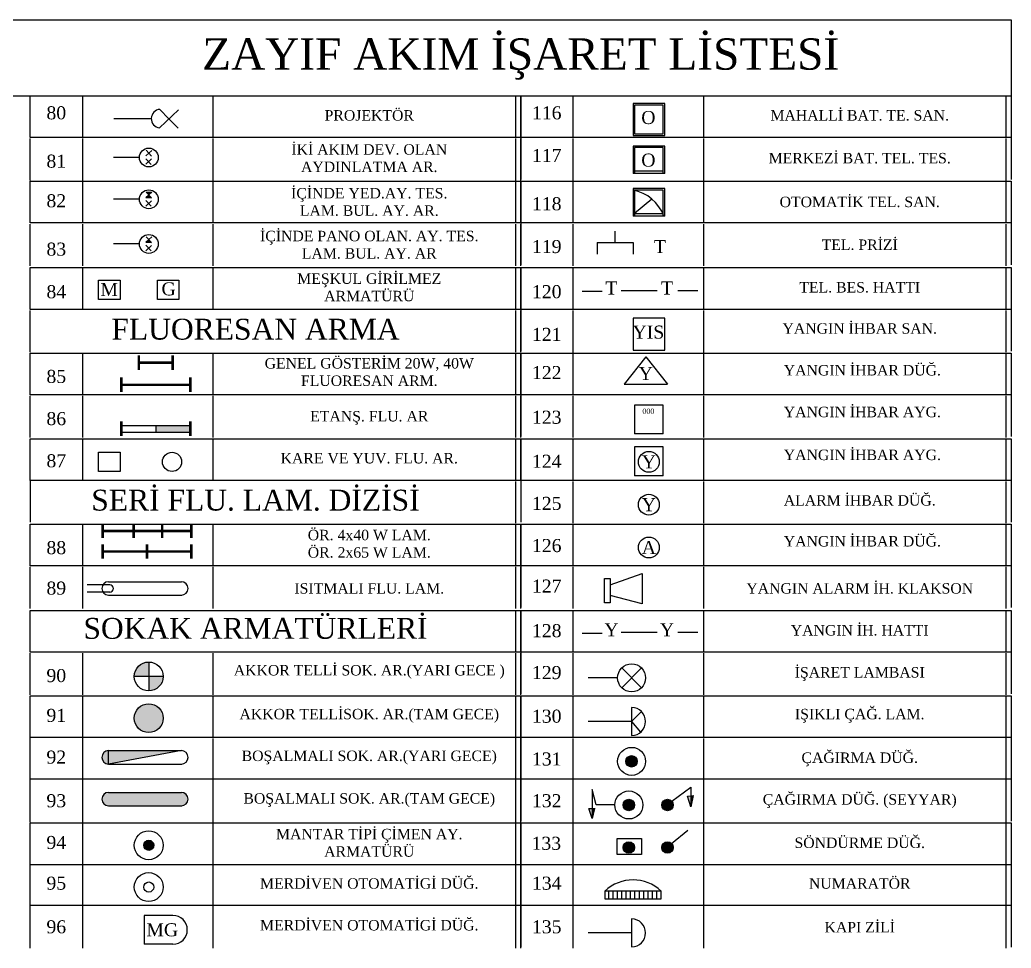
# Model space of a CAD drawing. Header units: millimetres. Extents: x 8451 to 20144, y 956 to 3956.
# Drawn here: x 19413 to 20144, y 2347 to 3031 of the extents above; entities that cross this region are included whole.
import ezdxf

# ---------------------------------------------------------------- set-up
doc = ezdxf.new("R2010")
doc.units = ezdxf.units.MM
doc.layers.add('TEFRIS', color=9, linetype='Continuous')

msp = doc.modelspace()

# ---------------------------------------------------------------- hatches: boundary and pattern name
h = msp.add_hatch(color=256)
h.paths.add_polyline_path([(19510.18, 2904.18), (19506.11, 2904.33), (19508.07, 2902.21)])
h.paths.add_polyline_path([(19508.07, 2902.21), (19505.95, 2900.25), (19510.03, 2900.1)])
h.paths.add_polyline_path([(19508.07, 2869.29), (19505.95, 2867.33), (19510.03, 2867.18)])
h = msp.add_hatch()
h.set_pattern_fill('ANSI31', color=256, scale=3.846154, style=0)
h.set_pattern_definition([(45, (-8620.2787, 18221.88054), (-0.339955183, 0.339955183), [])])
h.paths.add_polyline_path([(19510.18, 2904.18), (19506.11, 2904.33), (19508.07, 2902.21)])
h.paths.add_polyline_path([(19508.07, 2902.21), (19505.95, 2900.25), (19510.03, 2900.1)])
h.paths.add_polyline_path([(19508.07, 2869.29), (19505.95, 2867.33), (19510.03, 2867.18)])
for points in [[(19538.58, 2732.03), (19513.19, 2732.03), (19513.19, 2727.31), (19538.58, 2727.31)], [(19518.6, 2516.54, 1), (19497.31, 2516.54, 1)], [(19868.14, 2484.71, 1), (19859.68, 2484.71, 1)], [(19478.35, 2461.84, 1), (19478.35, 2451.97), (19532.03, 2451.97, 1), (19532.03, 2461.84)], [(19866.13, 2452.56, 1), (19857.67, 2452.56, 1)], [(19894.6, 2452.56, 1), (19886.14, 2452.56, 1)], [(19909.29, 2459.55), (19907.52, 2459.33), (19907.52, 2451.16)], [(19836.64, 2449.92), (19834.83, 2449.92), (19834.83, 2442.68)], [(19511.68, 2422.85, 1), (19504.24, 2422.85, 1)], [(19866.13, 2421.18, 1), (19857.67, 2421.18, 1)], [(19894.6, 2421.18, 1), (19886.14, 2421.18, 1)]]:
    msp.add_hatch(color=256).paths.add_polyline_path(points)
h = msp.add_hatch(color=256)
h.paths.add_polyline_path([(19518.6, 2547.3), (19507.96, 2547.3), (19507.96, 2536.66, 0.414214)])
h.paths.add_polyline_path([(19507.96, 2557.95, 0.414214), (19497.31, 2547.3), (19507.96, 2547.3)])
h = msp.add_hatch(color=256)
h.paths.add_polyline_path([(19478.35, 2482.74), (19532.03, 2492.61), (19478.35, 2492.61)])
h.paths.add_polyline_path([(19478.35, 2492.61, 1), (19478.35, 2482.74)])
h = msp.add_hatch(color=256)
h.paths.add_polyline_path([(19834.83, 2449.95), (19832.41, 2449.95), (19834.83, 2442.68)])
h.paths.add_polyline_path([(19907.52, 2459.33), (19905.1, 2459.03), (19907.15, 2452.37), (19907.52, 2453.34)])

# ---------------------------------------------------------------- linework, layer by layer
for p, q in [((19405.26, 3031.25), (20143.61, 3031.25)), ((20143.61, 3031.25), (20143.72, 2975.22)), ((19405.26, 2975.22), (19420.64, 2975.22)), ((19420.64, 2975.22), (19459.1, 2975.22)), ((19420.64, 2944.45), (19420.64, 2975.22)), ((19459.1, 2975.22), (19555.26, 2975.22)), ((19459.1, 2975.22), (19459.1, 2944.45)), ((19555.26, 2975.22), (19555.26, 2944.45)), ((19555.26, 2975.22), (19778.34, 2975.22)), ((19778.34, 2975.22), (19782.18, 2975.22)), ((19778.34, 2975.22), (19778.34, 2944.45)), ((19782.18, 2975.22), (19820.64, 2975.22)), ((19782.18, 2975.22), (19782.18, 2944.45)), ((19782.18, 2944.45), (19782.18, 2975.22)), ((19820.64, 2975.22), (19916.8, 2975.22)), ((19820.64, 2975.22), (19820.64, 2944.45)), ((19916.8, 2975.22), (20139.87, 2975.22)), ((19916.8, 2975.22), (19916.8, 2944.45)), ((19916.8, 2975.22), (19916.8, 2944.45)), ((20139.87, 2975.22), (20143.72, 2975.22)), ((20139.87, 2975.22), (20139.87, 2944.45)), ((20143.72, 2975.22), (20143.72, 2944.45)), ((19515.95, 2951.66), (19529.86, 2964.94)), ((19522.9, 2958.3), (19516.26, 2965.26)), ((19509.38, 2958.3), (19482.34, 2958.3)), ((19522.9, 2958.3), (19529.55, 2951.35)), ((19459.1, 2944.45), (19420.64, 2944.45)), ((19420.64, 2912.91), (19420.64, 2943.68)), ((19555.26, 2944.45), (19459.1, 2944.45)), ((19459.1, 2943.68), (19459.1, 2912.91)), ((19778.34, 2944.45), (19555.26, 2944.45)), ((19555.26, 2943.68), (19555.26, 2912.91)), ((19782.18, 2944.45), (19778.34, 2944.45)), ((19778.34, 2943.68), (19778.34, 2912.91)), ((19820.64, 2944.45), (19782.18, 2944.45)), ((19782.18, 2944.45), (19782.18, 2913.68)), ((19782.18, 2912.91), (19782.18, 2943.68)), ((19916.8, 2944.45), (19820.64, 2944.45)), ((19820.64, 2943.68), (19820.64, 2912.91)), ((20139.87, 2944.45), (19916.8, 2944.45)), ((19916.8, 2943.68), (19916.8, 2912.91)), ((20143.72, 2944.45), (20139.87, 2944.45)), ((20139.87, 2943.68), (20139.87, 2912.91)), ((20143.72, 2944.45), (20143.72, 2913.68)), ((19505.95, 2931.02), (19510.18, 2934.95)), ((19506.11, 2935.1), (19510.03, 2930.87)), ((19501.12, 2929.76), (19481.99, 2929.76)), ((19505.8, 2924.79), (19510.03, 2928.72)), ((19505.95, 2928.87), (19509.88, 2924.64)), ((19888.47, 2917.98), (19865, 2917.98)), ((19866.16, 2919.85), (19887.31, 2919.85)), ((19420.64, 2912.3), (19459.1, 2912.3)), ((19420.64, 2881.53), (19420.64, 2912.3)), ((19459.1, 2912.3), (19555.26, 2912.3)), ((19459.1, 2912.3), (19459.1, 2881.53)), ((19555.26, 2912.3), (19778.34, 2912.3)), ((19555.26, 2912.3), (19555.26, 2881.53)), ((19778.34, 2912.3), (19782.18, 2912.3)), ((19778.34, 2912.3), (19778.34, 2881.53)), ((19782.18, 2912.3), (19820.64, 2912.3)), ((19782.18, 2912.3), (19782.18, 2881.53)), ((19782.18, 2881.53), (19782.18, 2912.3)), ((19820.64, 2912.3), (19916.8, 2912.3)), ((19820.64, 2912.3), (19820.64, 2881.53)), ((19916.8, 2912.3), (20139.87, 2912.3)), ((19916.8, 2912.3), (19916.8, 2881.53)), ((20139.87, 2912.3), (20143.72, 2912.3)), ((20139.87, 2912.3), (20139.87, 2881.53)), ((20143.72, 2912.3), (20143.72, 2881.53)), ((19505.95, 2900.25), (19510.18, 2904.18)), ((19506.11, 2904.33), (19510.18, 2904.18)), ((19506.11, 2904.33), (19510.03, 2900.1)), ((19510.18, 2904.18), (19510.18, 2904.18)), ((19501.12, 2898.99), (19481.99, 2898.99)), ((19505.8, 2894.02), (19510.03, 2897.95)), ((19505.95, 2900.25), (19510.03, 2900.1)), ((19505.95, 2898.1), (19509.88, 2893.87)), ((19878.85, 2899.17), (19866.16, 2888.47)), ((19888.47, 2886.61), (19865, 2886.61)), ((19866.16, 2888.47), (19887.31, 2888.47)), ((19459.1, 2881.53), (19420.64, 2881.53)), ((19420.64, 2849.99), (19420.64, 2880.76)), ((19555.26, 2881.53), (19459.1, 2881.53)), ((19459.1, 2880.76), (19459.1, 2849.99)), ((19778.34, 2881.53), (19555.26, 2881.53)), ((19555.26, 2880.76), (19555.26, 2849.99)), ((19782.18, 2881.53), (19778.34, 2881.53)), ((19778.34, 2880.76), (19778.34, 2849.99)), ((19820.64, 2881.53), (19782.18, 2881.53)), ((19782.18, 2881.53), (19782.18, 2850.77)), ((19782.18, 2849.99), (19782.18, 2880.76)), ((19916.8, 2881.53), (19820.64, 2881.53)), ((19820.64, 2880.76), (19820.64, 2849.99)), ((20139.87, 2881.53), (19916.8, 2881.53)), ((19916.8, 2880.76), (19916.8, 2849.99)), ((20143.72, 2881.53), (20139.87, 2881.53)), ((20139.87, 2880.76), (20139.87, 2849.99)), ((20143.72, 2881.53), (20143.72, 2850.77)), ((19851.82, 2867.11), (19851.82, 2875.57)), ((19501.12, 2866.06), (19481.99, 2866.06)), ((19505.8, 2861.1), (19510.03, 2865.03)), ((19505.95, 2867.33), (19510.18, 2871.25)), ((19505.95, 2867.33), (19510.03, 2867.18)), ((19505.95, 2865.18), (19509.88, 2860.95)), ((19506.11, 2871.4), (19510.03, 2867.18)), ((19838.47, 2867.11), (19838.47, 2858.65)), ((19838.47, 2867.11), (19865.17, 2867.11)), ((19865.17, 2867.11), (19865.17, 2858.65)), ((19420.64, 2848.61), (19459.1, 2848.61)), ((19420.64, 2817.84), (19420.64, 2848.61)), ((19459.1, 2848.61), (19555.26, 2848.61)), ((19459.1, 2848.61), (19459.1, 2817.84)), ((19555.26, 2848.61), (19555.26, 2817.84)), ((19555.26, 2848.61), (19778.34, 2848.61)), ((19778.34, 2848.61), (19782.18, 2848.61)), ((19778.34, 2848.61), (19778.34, 2817.84)), ((19782.18, 2848.61), (19820.64, 2848.61)), ((19782.18, 2848.61), (19782.18, 2817.84)), ((19782.18, 2817.84), (19782.18, 2848.61)), ((19820.64, 2848.61), (19820.64, 2817.84)), ((19820.64, 2848.61), (19916.8, 2848.61)), ((19916.8, 2848.61), (20139.87, 2848.61)), ((19916.8, 2848.61), (19916.8, 2817.84)), ((20139.87, 2848.61), (20143.72, 2848.61)), ((20139.87, 2848.61), (20139.87, 2817.84)), ((20143.72, 2848.61), (20143.72, 2817.84)), ((19842.29, 2830.9), (19827.51, 2830.9)), ((19856.11, 2831.86), (19882.81, 2831.86)), ((19898.06, 2831.86), (19912.84, 2831.86)), ((19459.1, 2817.84), (19420.64, 2817.84)), ((19420.64, 2786.3), (19420.64, 2817.07)), ((19555.26, 2817.84), (19459.1, 2817.84)), ((19778.34, 2817.84), (19555.26, 2817.84)), ((19782.18, 2817.84), (19778.34, 2817.84)), ((19778.34, 2817.07), (19778.34, 2786.3)), ((19820.64, 2817.84), (19782.18, 2817.84)), ((19782.18, 2817.84), (19782.18, 2787.07)), ((19782.18, 2786.3), (19782.18, 2817.07)), ((19916.8, 2817.84), (19820.64, 2817.84)), ((19820.64, 2817.07), (19820.64, 2786.3)), ((20139.87, 2817.84), (19916.8, 2817.84)), ((19916.8, 2817.07), (19916.8, 2786.3)), ((20143.72, 2817.84), (20139.87, 2817.84)), ((20139.87, 2817.07), (20139.87, 2786.3)), ((20143.72, 2817.84), (20143.72, 2787.07)), ((19420.64, 2754.92), (19420.64, 2785.69)), ((19420.64, 2785.69), (19459.1, 2785.69)), ((19459.1, 2785.69), (19459.1, 2754.92)), ((19459.1, 2785.69), (19555.26, 2785.69)), ((19555.26, 2785.69), (19555.26, 2754.92)), ((19555.26, 2785.69), (19778.34, 2785.69)), ((19778.34, 2785.69), (19778.34, 2754.92)), ((19778.34, 2785.69), (19782.18, 2785.69)), ((19782.18, 2785.69), (19820.64, 2785.69)), ((19782.18, 2785.69), (19782.18, 2754.92)), ((19782.18, 2754.92), (19782.18, 2785.69)), ((19820.64, 2786.3), (19820.64, 2755.53)), ((19820.64, 2785.69), (19916.8, 2785.69)), ((19916.8, 2786.3), (19916.8, 2755.53)), ((19916.8, 2785.69), (20139.87, 2785.69)), ((20139.87, 2785.69), (20143.72, 2785.69)), ((20139.87, 2785.69), (20139.87, 2754.92)), ((20143.72, 2785.69), (20143.72, 2754.92)), ((19874.46, 2782.79), (19858.46, 2762.78)), ((19874.46, 2782.79), (19890.47, 2762.78)), ((19538.58, 2759.68), (19538.58, 2764.4)), ((19858.46, 2762.78), (19890.47, 2762.78)), ((19459.1, 2754.92), (19420.64, 2754.92)), ((19420.64, 2723.38), (19420.64, 2754.15)), ((19555.26, 2754.92), (19459.1, 2754.92)), ((19459.1, 2754.15), (19459.1, 2723.38)), ((19778.34, 2754.92), (19555.26, 2754.92)), ((19555.26, 2754.15), (19555.26, 2723.38)), ((19782.18, 2754.92), (19778.34, 2754.92)), ((19778.34, 2754.15), (19778.34, 2723.38)), ((19820.64, 2754.92), (19782.18, 2754.92)), ((19782.18, 2754.92), (19782.18, 2724.15)), ((19782.18, 2723.38), (19782.18, 2754.15)), ((19916.8, 2754.92), (19820.64, 2754.92)), ((19820.64, 2754.15), (19820.64, 2723.38)), ((20139.87, 2754.92), (19916.8, 2754.92)), ((19916.8, 2754.15), (19916.8, 2723.38)), ((20143.72, 2754.92), (20139.87, 2754.92)), ((20139.87, 2754.15), (20139.87, 2723.38)), ((20143.72, 2754.92), (20143.72, 2724.15)), ((19887.31, 2747.31), (19866.16, 2747.31)), ((19866.16, 2747.31), (19866.16, 2726.02)), ((19887.31, 2726.02), (19887.31, 2747.31)), ((19538.58, 2732.03), (19487.81, 2732.03)), ((19487.81, 2727.31), (19538.58, 2727.31)), ((19513.19, 2732.03), (19513.19, 2727.31)), ((19538.58, 2727.31), (19538.58, 2732.03)), ((19887.31, 2726.02), (19866.16, 2726.02)), ((19420.64, 2691.79), (19420.64, 2722.55)), ((19420.64, 2722.55), (19459.1, 2722.55)), ((19459.1, 2722.55), (19459.1, 2691.79)), ((19459.1, 2722.55), (19555.26, 2722.55)), ((19555.26, 2722.55), (19555.26, 2691.79)), ((19555.26, 2722.55), (19778.34, 2722.55)), ((19778.34, 2722.55), (19778.34, 2691.79)), ((19778.34, 2722.55), (19782.18, 2722.55)), ((19782.18, 2722.55), (19782.18, 2691.79)), ((19782.18, 2691.79), (19782.18, 2722.55)), ((19782.18, 2722.55), (19820.64, 2722.55)), ((19820.64, 2722.55), (19820.64, 2691.79)), ((19820.64, 2722.55), (19916.8, 2722.55)), ((19916.8, 2722.55), (19916.8, 2691.79)), ((19916.8, 2722.55), (20139.87, 2722.55)), ((20139.87, 2722.55), (20139.87, 2691.79)), ((20139.87, 2722.55), (20143.72, 2722.55)), ((20143.72, 2722.55), (20143.72, 2691.79)), ((19866.16, 2716.54), (19866.16, 2695.25)), ((19887.31, 2716.54), (19866.16, 2716.54)), ((19887.31, 2695.25), (19887.31, 2716.54)), ((19420.64, 2691.79), (19420.64, 2661.02)), ((19459.1, 2691.79), (19420.64, 2691.79)), ((19555.26, 2691.79), (19459.1, 2691.79)), ((19778.34, 2691.79), (19555.26, 2691.79)), ((19782.18, 2691.79), (19778.34, 2691.79)), ((19778.34, 2691.01), (19778.34, 2660.24)), ((19820.64, 2691.79), (19782.18, 2691.79)), ((19782.18, 2691.79), (19782.18, 2661.02)), ((19782.18, 2691.79), (19782.18, 2661.02)), ((19916.8, 2691.79), (19820.64, 2691.79)), ((19820.64, 2691.01), (19820.64, 2660.24)), ((19887.31, 2695.25), (19866.16, 2695.25)), ((20139.87, 2691.79), (19916.8, 2691.79)), ((19916.8, 2691.01), (19916.8, 2660.24)), ((20143.72, 2691.79), (20139.87, 2691.79)), ((20139.87, 2691.01), (20139.87, 2660.24)), ((20143.72, 2691.79), (20143.72, 2661.02)), ((19420.64, 2628.87), (19420.64, 2659.64)), ((19420.64, 2659.64), (19459.1, 2659.64)), ((19459.1, 2659.64), (19459.1, 2628.87)), ((19459.1, 2659.64), (19555.26, 2659.64)), ((19555.26, 2659.64), (19555.26, 2628.87)), ((19555.26, 2659.64), (19778.34, 2659.64)), ((19778.34, 2659.64), (19778.34, 2628.87)), ((19778.34, 2659.64), (19782.18, 2659.64)), ((19782.18, 2659.64), (19820.64, 2659.64)), ((19782.18, 2659.64), (19782.18, 2628.87)), ((19782.18, 2628.87), (19782.18, 2659.64)), ((19820.64, 2659.64), (19820.64, 2628.87)), ((19820.64, 2659.64), (19916.8, 2659.64)), ((19916.8, 2659.64), (19916.8, 2628.87)), ((19916.8, 2659.64), (20139.87, 2659.64)), ((20139.87, 2659.64), (20139.87, 2628.87)), ((20139.87, 2659.64), (20143.72, 2659.64)), ((20143.72, 2659.64), (20143.72, 2628.87)), ((19459.1, 2628.87), (19420.64, 2628.87)), ((19420.64, 2597.32), (19420.64, 2628.09)), ((19555.26, 2628.87), (19459.1, 2628.87)), ((19459.1, 2628.09), (19459.1, 2597.32)), ((19778.34, 2628.87), (19555.26, 2628.87)), ((19555.26, 2628.09), (19555.26, 2597.32)), ((19782.18, 2628.87), (19778.34, 2628.87)), ((19778.34, 2628.09), (19778.34, 2597.32)), ((19820.64, 2628.87), (19782.18, 2628.87)), ((19782.18, 2628.87), (19782.18, 2598.1)), ((19782.18, 2597.32), (19782.18, 2628.09)), ((19916.8, 2628.87), (19820.64, 2628.87)), ((19820.64, 2628.09), (19820.64, 2597.32)), ((20139.87, 2628.87), (19916.8, 2628.87)), ((19916.8, 2628.09), (19916.8, 2597.32)), ((20143.72, 2628.87), (20139.87, 2628.87)), ((20139.87, 2628.09), (20139.87, 2597.32)), ((20143.72, 2628.87), (20143.72, 2598.1)), ((19478.35, 2617.07), (19532.03, 2617.07)), ((19848.16, 2614.76), (19871.79, 2623.24)), ((19871.79, 2623.24), (19871.79, 2600.84)), ((19479.21, 2609.44), (19462.59, 2609.44)), ((19479.21, 2614.82), (19462.71, 2614.82)), ((19478.35, 2607.2), (19532.29, 2607.2)), ((19871.79, 2600.84), (19848.16, 2606.89)), ((19420.64, 2565.17), (19420.64, 2595.94)), ((19420.64, 2595.94), (19459.1, 2595.94)), ((19459.1, 2595.94), (19555.26, 2595.94)), ((19555.26, 2595.94), (19778.34, 2595.94)), ((19778.34, 2595.94), (19778.34, 2565.17)), ((19778.34, 2595.94), (19782.18, 2595.94)), ((19782.18, 2595.94), (19782.18, 2565.17)), ((19782.18, 2565.17), (19782.18, 2595.94)), ((19782.18, 2595.94), (19820.64, 2595.94)), ((19820.64, 2595.94), (19820.64, 2565.17)), ((19820.64, 2595.94), (19916.8, 2595.94)), ((19916.8, 2595.94), (19916.8, 2565.17)), ((19916.8, 2595.94), (20139.87, 2595.94)), ((20139.87, 2595.94), (20139.87, 2565.17)), ((20139.87, 2595.94), (20143.72, 2595.94)), ((20143.72, 2595.94), (20143.72, 2565.17)), ((19856.11, 2579.96), (19882.81, 2579.96)), ((19898.06, 2579.96), (19912.84, 2579.96)), ((19842.29, 2579.01), (19827.51, 2579.01)), ((19459.1, 2565.17), (19420.64, 2565.17)), ((19555.26, 2565.17), (19459.1, 2565.17)), ((19778.34, 2565.17), (19555.26, 2565.17)), ((19782.18, 2565.17), (19778.34, 2565.17)), ((19820.64, 2565.17), (19782.18, 2565.17)), ((19782.18, 2565.17), (19782.18, 2534.4)), ((19916.8, 2565.17), (19820.64, 2565.17)), ((20139.87, 2565.17), (19916.8, 2565.17)), ((20143.72, 2565.17), (20139.87, 2565.17)), ((20143.72, 2565.17), (20143.72, 2534.4)), ((19420.64, 2533.63), (19420.64, 2564.4)), ((19459.1, 2564.4), (19459.1, 2533.63)), ((19507.96, 2557.95), (19507.96, 2536.66)), ((19555.26, 2564.4), (19555.26, 2533.63)), ((19778.34, 2564.4), (19778.34, 2533.63)), ((19782.18, 2533.63), (19782.18, 2564.4)), ((19820.64, 2564.4), (19820.64, 2533.63)), ((19916.8, 2564.4), (19916.8, 2533.63)), ((20139.87, 2564.4), (20139.87, 2533.63)), ((19871.2, 2538.96), (19856.61, 2553.54)), ((19856.62, 2538.95), (19871.2, 2553.54)), ((19518.6, 2547.3), (19497.31, 2547.3)), ((19853.6, 2546.25), (19831.8, 2546.25)), ((19420.64, 2502.25), (19420.64, 2533.02)), ((19420.64, 2533.02), (19459.1, 2533.02)), ((19459.1, 2533.02), (19459.1, 2502.25)), ((19459.1, 2533.02), (19555.26, 2533.02)), ((19555.26, 2533.02), (19555.26, 2502.25)), ((19555.26, 2533.02), (19778.34, 2533.02)), ((19778.34, 2533.02), (19778.34, 2502.25)), ((19778.34, 2533.02), (19782.18, 2533.02)), ((19782.18, 2533.02), (19820.64, 2533.02)), ((19782.18, 2533.02), (19782.18, 2502.25)), ((19782.18, 2502.25), (19782.18, 2533.02)), ((19820.64, 2533.02), (19820.64, 2502.25)), ((19820.64, 2533.02), (19916.8, 2533.02)), ((19916.8, 2533.02), (19916.8, 2502.25)), ((19916.8, 2533.02), (20139.87, 2533.02)), ((20139.87, 2533.02), (20139.87, 2502.25)), ((20139.87, 2533.02), (20143.72, 2533.02)), ((20143.72, 2533.02), (20143.72, 2502.25)), ((19863.91, 2524.41), (19863.91, 2503.79)), ((19871.19, 2521.4), (19863.91, 2514.1)), ((19863.91, 2514.1), (19831.8, 2514.1)), ((19863.91, 2514.1), (19870.58, 2506.23)), ((19420.64, 2471.49), (19420.64, 2502.25)), ((19459.1, 2502.25), (19420.64, 2502.25)), ((19420.64, 2470.71), (19420.64, 2501.48)), ((19555.26, 2502.25), (19459.1, 2502.25)), ((19459.1, 2502.25), (19459.1, 2471.49)), ((19459.1, 2501.48), (19459.1, 2470.71)), ((19778.34, 2502.25), (19555.26, 2502.25)), ((19555.26, 2501.48), (19555.26, 2470.71)), ((19782.18, 2502.25), (19778.34, 2502.25)), ((19778.34, 2502.25), (19778.34, 2471.49)), ((19778.34, 2501.48), (19778.34, 2470.71)), ((19820.64, 2502.25), (19782.18, 2502.25)), ((19782.18, 2502.25), (19782.18, 2471.49)), ((19782.18, 2502.25), (19782.18, 2471.49)), ((19782.18, 2471.49), (19782.18, 2502.25)), ((19782.18, 2470.71), (19782.18, 2501.48)), ((19916.8, 2502.25), (19820.64, 2502.25)), ((19820.64, 2501.48), (19820.64, 2470.71)), ((20139.87, 2502.25), (19916.8, 2502.25)), ((19916.8, 2501.48), (19916.8, 2470.71)), ((20139.87, 2502.25), (20139.87, 2471.49)), ((20143.72, 2502.25), (20139.87, 2502.25)), ((20139.87, 2501.48), (20139.87, 2470.71)), ((20143.72, 2502.25), (20143.72, 2471.49)), ((20143.72, 2502.25), (20143.72, 2471.49)), ((19478.35, 2482.74), (19478.35, 2492.61)), ((19532.03, 2492.61), (19478.35, 2482.74)), ((19478.35, 2492.61), (19532.03, 2492.61)), ((19478.35, 2482.74), (19532.29, 2482.74)), ((19459.1, 2471.49), (19420.64, 2471.49)), ((19420.64, 2439.94), (19420.64, 2470.71)), ((19555.26, 2471.49), (19459.1, 2471.49)), ((19459.1, 2470.71), (19459.1, 2439.94)), ((19778.34, 2471.49), (19555.26, 2471.49)), ((19555.26, 2470.71), (19555.26, 2439.94)), ((19782.18, 2471.49), (19778.34, 2471.49)), ((19778.34, 2470.71), (19778.34, 2439.94)), ((19782.18, 2471.49), (19782.18, 2440.72)), ((19820.64, 2471.49), (19782.18, 2471.49)), ((19782.18, 2439.94), (19782.18, 2470.71)), ((19916.8, 2471.49), (19820.64, 2471.49)), ((19820.64, 2470.71), (19820.64, 2439.94)), ((20139.87, 2471.49), (19916.8, 2471.49)), ((19916.8, 2470.71), (19916.8, 2439.94)), ((20143.72, 2471.49), (20139.87, 2471.49)), ((20139.87, 2470.71), (20139.87, 2439.94)), ((20143.72, 2471.49), (20143.72, 2440.72)), ((19834.83, 2463.87), (19834.83, 2442.68)), ((19837.86, 2452.56), (19834.83, 2463.87)), ((19893.52, 2455.39), (19907.52, 2465.69)), ((19907.52, 2465.69), (19907.52, 2451.16)), ((19478.35, 2461.84), (19532.03, 2461.84)), ((19905.1, 2459.03), (19909.29, 2459.55)), ((19907.52, 2451.16), (19905.1, 2459.03)), ((19909.29, 2459.55), (19907.52, 2451.16)), ((19478.35, 2451.97), (19532.29, 2451.97)), ((19834.83, 2442.68), (19832.41, 2449.95)), ((19832.84, 2449.92), (19837.09, 2449.92)), ((19836.65, 2449.95), (19834.83, 2442.68)), ((19851.59, 2452.56), (19837.86, 2452.56)), ((19420.64, 2439.34), (19459.1, 2439.34)), ((19420.64, 2408.57), (19420.64, 2439.34)), ((19459.1, 2439.34), (19555.26, 2439.34)), ((19459.1, 2439.34), (19459.1, 2408.57)), ((19555.26, 2439.34), (19555.26, 2408.57)), ((19555.26, 2439.34), (19778.34, 2439.34)), ((19778.34, 2439.34), (19782.18, 2439.34)), ((19778.34, 2439.34), (19778.34, 2408.57)), ((19782.18, 2439.34), (19820.64, 2439.34)), ((19782.18, 2439.34), (19782.18, 2408.57)), ((19782.18, 2408.57), (19782.18, 2439.34)), ((19820.64, 2439.34), (19820.64, 2408.57)), ((19820.64, 2439.34), (19916.8, 2439.34)), ((19893.32, 2424.22), (19905.25, 2434.1)), ((19916.8, 2439.34), (20139.87, 2439.34)), ((19916.8, 2439.34), (19916.8, 2408.57)), ((20139.87, 2439.34), (20143.72, 2439.34)), ((20139.87, 2439.34), (20139.87, 2408.57)), ((20143.72, 2439.34), (20143.72, 2408.57)), ((19420.64, 2378.57), (19420.64, 2409.34)), ((19420.64, 2377.8), (19420.64, 2408.57)), ((19459.1, 2408.57), (19420.64, 2408.57)), ((19459.1, 2409.34), (19459.1, 2378.57)), ((19459.1, 2408.57), (19459.1, 2377.8)), ((19555.26, 2408.57), (19459.1, 2408.57)), ((19555.26, 2408.57), (19555.26, 2377.8)), ((19778.34, 2408.57), (19555.26, 2408.57)), ((19778.34, 2409.34), (19778.34, 2378.57)), ((19778.34, 2408.57), (19778.34, 2377.8)), ((19782.18, 2408.57), (19778.34, 2408.57)), ((19782.18, 2409.34), (19782.18, 2378.57)), ((19782.18, 2409.34), (19782.18, 2378.57)), ((19782.18, 2378.57), (19782.18, 2409.34)), ((19820.64, 2408.57), (19782.18, 2408.57)), ((19782.18, 2377.8), (19782.18, 2408.57)), ((19820.64, 2409.34), (19820.64, 2378.57)), ((19820.64, 2408.57), (19820.64, 2377.8)), ((19916.8, 2408.57), (19820.64, 2408.57)), ((19916.8, 2408.57), (19916.8, 2377.8)), ((20139.87, 2408.57), (19916.8, 2408.57)), ((20139.87, 2409.34), (20139.87, 2378.57)), ((20139.87, 2408.57), (20139.87, 2377.8)), ((20143.72, 2408.57), (20139.87, 2408.57)), ((20143.72, 2409.34), (20143.72, 2378.57)), ((20143.72, 2409.34), (20143.72, 2378.57)), ((19847.02, 2383.45), (19847.02, 2389)), ((19850.26, 2383.45), (19850.26, 2389)), ((19850.26, 2383.45), (19850.26, 2389)), ((19850.26, 2383.45), (19850.26, 2389)), ((19853.49, 2383.45), (19853.49, 2389)), ((19853.49, 2383.45), (19853.49, 2389)), ((19856.72, 2383.45), (19856.72, 2389)), ((19856.72, 2383.45), (19856.72, 2389)), ((19859.95, 2383.45), (19859.95, 2389)), ((19859.95, 2383.45), (19859.95, 2389)), ((19859.95, 2383.45), (19859.95, 2389)), ((19863.19, 2383.45), (19863.19, 2389)), ((19863.19, 2383.45), (19863.19, 2389)), ((19866.42, 2383.45), (19866.42, 2389)), ((19866.42, 2383.45), (19866.42, 2389)), ((19869.65, 2383.45), (19869.65, 2389)), ((19869.65, 2383.45), (19869.65, 2389)), ((19872.88, 2383.45), (19872.88, 2389)), ((19872.88, 2383.45), (19872.88, 2389)), ((19876.12, 2383.45), (19876.12, 2389)), ((19876.12, 2383.45), (19876.12, 2389)), ((19879.35, 2383.45), (19879.35, 2389)), ((19879.35, 2383.45), (19879.35, 2389)), ((19882.58, 2383.45), (19882.58, 2389)), ((19882.58, 2383.45), (19882.58, 2389)), ((19885.81, 2383.45), (19885.81, 2389)), ((19459.1, 2378.57), (19420.64, 2378.57)), ((19420.64, 2347.03), (19420.64, 2377.8)), ((19555.26, 2378.57), (19459.1, 2378.57)), ((19459.1, 2377.8), (19459.1, 2347.03)), ((19778.34, 2378.57), (19555.26, 2378.57)), ((19555.26, 2377.8), (19555.26, 2347.03)), ((19782.18, 2378.57), (19778.34, 2378.57)), ((19778.34, 2377.8), (19778.34, 2347.03)), ((19820.64, 2378.57), (19782.18, 2378.57)), ((19782.18, 2378.57), (19782.18, 2347.8)), ((19782.18, 2347.03), (19782.18, 2377.8)), ((19916.8, 2378.57), (19820.64, 2378.57)), ((19820.64, 2377.8), (19820.64, 2347.03)), ((20139.87, 2378.57), (19916.8, 2378.57)), ((19916.8, 2377.8), (19916.8, 2347.03)), ((20143.72, 2378.57), (20139.87, 2378.57)), ((20139.87, 2377.8), (20139.87, 2347.03)), ((20143.72, 2378.57), (20143.72, 2347.8)), ((19504.62, 2371.18), (19504.62, 2349.89)), ((19525.77, 2371.18), (19504.62, 2371.18)), ((19863.91, 2368.58), (19863.91, 2347.95)), ((19863.91, 2358.26), (19831.8, 2358.26)), ((19525.77, 2349.89), (19504.62, 2349.89))]:
    msp.add_line(p, q)
for points in [[(19865, 2945.99), (19888.47, 2945.99), (19888.47, 2969.59), (19865, 2969.59)], [(19866.16, 2947.15), (19887.31, 2947.15), (19887.31, 2968.44), (19866.16, 2968.44)], [(19470.95, 2839.37), (19486.84, 2839.37), (19486.84, 2825.21), (19470.95, 2825.21)], [(19514.32, 2839.37), (19530.21, 2839.37), (19530.21, 2825.21), (19514.32, 2825.21)], [(19865, 2787.84), (19888.47, 2787.84), (19888.47, 2811.44), (19865, 2811.44)], [(19470.95, 2712.54), (19486.84, 2712.54), (19486.84, 2698.38), (19470.95, 2698.38)], [(19843.92, 2619.61), (19848.16, 2619.61), (19848.16, 2601.44), (19843.92, 2601.44)], [(19853.19, 2427.85), (19871.24, 2427.85), (19871.24, 2416.06), (19853.19, 2416.06)], [(19844.16, 2383.45), (19885.81, 2383.45), (19885.81, 2389), (19844.16, 2389)]]:
    msp.add_lwpolyline(points, close=True)
for points in [[(19888.47, 2917.98), (19888.47, 2938.22), (19865, 2938.22), (19865, 2917.98)], [(19887.31, 2917.98), (19887.31, 2937.06), (19866.16, 2937.06), (19866.16, 2917.98)], [(19888.47, 2886.61), (19888.47, 2906.84), (19865, 2906.84), (19865, 2886.61)], [(19887.31, 2886.61), (19887.31, 2905.69), (19866.16, 2905.69), (19866.16, 2886.61)]]:
    msp.add_lwpolyline(points)
at = {"const_width": 1.92}
for points in [[(19500.69, 2778.56), (19500.69, 2773.18), (19500.69, 2783.95)], [(19500.69, 2778.56), (19525.69, 2778.56), (19525.69, 2773.18), (19525.69, 2783.95)], [(19487.81, 2762.25), (19487.81, 2756.87), (19487.81, 2767.64)], [(19538.58, 2762.25), (19487.81, 2762.25)], [(19538.58, 2762.25), (19538.58, 2762.25), (19538.58, 2756.87), (19538.58, 2767.64)], [(19487.81, 2729.88), (19487.81, 2724.5), (19487.81, 2735.27)], [(19538.58, 2729.88), (19538.58, 2729.88), (19538.58, 2724.5), (19538.58, 2735.27)], [(19474.06, 2659.64), (19474.06, 2649.25)], [(19496.83, 2659.64), (19496.83, 2649.25)], [(19517.87, 2659.64), (19517.87, 2649.25)], [(19539.34, 2659.64), (19539.34, 2649.25)], [(19474.06, 2654.41), (19539.34, 2654.41)], [(19474.06, 2644.61), (19474.06, 2634.23)], [(19506.7, 2644.58), (19506.7, 2634.19)], [(19539.34, 2644.61), (19539.34, 2634.23)], [(19474.06, 2639.39), (19539.34, 2639.39)]]:
    msp.add_lwpolyline(points, dxfattribs=at)
for centre, radius in [((19508.05, 2929.76), 6.93), ((19508.05, 2898.99), 6.93), ((19508.05, 2866.06), 6.93), ((19525.17, 2705.46), 7.08), ((19876.65, 2705.45), 7.69), ((19876.65, 2673.9), 7.69), ((19876.65, 2642.36), 7.69), ((19507.96, 2547.3), 10.64), ((19863.91, 2546.25), 10.31), ((19507.96, 2516.54), 10.64), ((19863.91, 2484.71), 10.31), ((19863.91, 2484.71), 4.23), ((19861.9, 2452.56), 10.31), ((19861.9, 2452.56), 4.23), ((19890.37, 2452.56), 4.23), ((19507.96, 2422.85), 10.64), ((19507.96, 2422.85), 3.72), ((19861.9, 2421.18), 4.23), ((19890.37, 2421.18), 4.23), ((19507.96, 2392.08), 10.64), ((19507.96, 2392.08), 3.72)]:
    msp.add_circle(centre, radius)
for centre, radius, start, end in [((19516.71, 2958.44), 6.83, 93.79521, 263.59022), ((19858.97, 2875.68), 30.77, 20.7921, 78.68932), ((19478.35, 2612.13), 4.94, 90, 270), ((19532.03, 2612.13), 4.94, 270, 90), ((19479.21, 2612.13), 2.69, 270, 90), ((19863.91, 2514.1), 10.31, 270, 90), ((19478.35, 2487.67), 4.94, 90, 270), ((19532.03, 2487.67), 4.94, 270, 90), ((19478.35, 2456.91), 4.94, 90, 270), ((19532.03, 2456.91), 4.94, 270, 90), ((19864.99, 2367.36), 30.04, 46.10922, 133.89078), ((19525.77, 2360.53), 10.64, 270, 90), ((19863.91, 2358.26), 10.31, 270, 90)]:
    msp.add_arc(centre, radius, start, end)

# ---------------------------------------------------------------- texts
at = {"layer": 'TEFRIS', "linetype": 'ByBlock', "attachment_point": 5}
for s, insert, char_height in [('{\\fTimes New Roman|b0|i0|c162|p18;ZAYIF AKIM İŞARET LİSTESİ}', (19782.14, 3002.31), 23.0769), ('{\\fTimes New Roman|b0|i0|c162|p18;80}', (19439.83, 2962.65), 9.6154), ('{\\fTimes New Roman|b0|i0|c162|p18;116}', (19801.37, 2962.65), 9.6154), ('{\\fTimes New Roman|b0|i0|c162|p18;PROJEKTÖR}', (19670.54, 2960.78), 7.6923), ('{\\fTimes New Roman|b0|i0|c162|p18;O}', (19876.29, 2959.19), 9.6154), ('{\\fTimes New Roman|b0|i0|c162|p18;MAHALLİ BAT. TE. SAN.}', (20032.08, 2960.78), 7.6923), ('{\\fTimes New Roman|b0|i0|c162|p18;İKİ AKIM DEV. OLAN\\PAYDINLATMA AR.}', (19670.54, 2929.24), 7.6923), ('{\\fTimes New Roman|b0|i0|c162|p18;81}', (19439.83, 2927.02), 9.6154), ('{\\fTimes New Roman|b0|i0|c162|p18;117}', (19801.37, 2931.27), 9.6154), ('{\\fTimes New Roman|b0|i0|c162|p18;O}', (19876.29, 2927.81), 9.6154), ('{\\fTimes New Roman|b0|i0|c162|p18;MERKEZİ BAT. TEL. TES.}', (20032.08, 2929.24), 7.6923), ('{\\fTimes New Roman|b0|i0|c162|p18;İÇİNDE YED.AY. TES.\\PLAM. BUL. AY. AR.}', (19670.54, 2896.98), 7.6923), ('{\\fTimes New Roman|b0|i0|c162|p18;82}', (19439.83, 2897.82), 9.6154), ('{\\fTimes New Roman|b0|i0|c162|p18;OTOMATİK TEL. SAN.}', (20032.08, 2896.98), 7.6923), ('{\\fTimes New Roman|b0|i0|c162|p18;118}', (19801.37, 2895.64), 9.6154), ('{\\fTimes New Roman|b0|i0|c162|p18;İÇİNDE PANO OLAN. AY. TES.\\PLAM. BUL. AY. AR}', (19670.54, 2865.43), 7.6923), ('{\\fTimes New Roman|b0|i0|c162|p18;83}', (19439.83, 2862.19), 9.6154), ('{\\fTimes New Roman|b0|i0|c162|p18;119}', (19801.37, 2864.1), 9.6154), ('{\\fTimes New Roman|b0|i0|c162|p18;T}', (19884.8, 2864.1), 9.6154), ('{\\fTimes New Roman|b0|i0|c162|p18;TEL. PRİZİ}', (20032.08, 2865.43), 7.6923), ('{\\fTimes New Roman|b0|i0|c162|p18;MEŞKUL GİRİLMEZ\\PARMATÜRÜ}', (19670.54, 2834.04), 7.6923), ('{\\fTimes New Roman|b0|i0|c162|p18;84}', (19439.83, 2830.8), 9.6154), ('{\\fTimes New Roman|b0|i0|c162|p18;M}', (19478.84, 2832.47), 9.6154), ('{\\fTimes New Roman|b0|i0|c162|p18;G}', (19522.64, 2832.9), 9.6154), ('{\\fTimes New Roman|b0|i0|c162|p18;120}', (19801.37, 2830.82), 9.6154), ('{\\fTimes New Roman|b0|i0|c162|p18;T}', (19849.04, 2833.61), 9.6154), ('{\\fTimes New Roman|b0|i0|c162|p18;T}', (19890.04, 2833.61), 9.6154), ('{\\fTimes New Roman|b0|i0|c162|p18;TEL. BES. HATTI}', (20032.08, 2834.04), 7.6923), ('{\\fTimes New Roman|b0|i0|c162|p18;FLUORESAN ARMA}', (19586.65, 2803.14), 15.3846), ('{\\fTimes New Roman|b0|i0|c162|p18;YANGIN İHBAR SAN.}', (20032.08, 2803.67), 7.6923), ('{\\fTimes New Roman|b0|i0|c162|p18;121}', (19801.37, 2799.43), 9.6154), ('{\\fTimes New Roman|b0|i0|c162|p18;YIS}', (19876.29, 2801.03), 9.6154), ('{\\fTimes New Roman|b0|i0|c162|p18;GENEL GÖSTERİM 20W, 40W\\PFLUORESAN ARM.}', (19670.54, 2771.6), 7.6923), ('{\\fTimes New Roman|b0|i0|c162|p18;YANGIN İHBAR DÜĞ.}', (20034.01, 2772.9), 7.6923), ('{\\fTimes New Roman|b0|i0|c162|p18;85}', (19439.83, 2768.36), 9.6154), ('{\\fTimes New Roman|b0|i0|c162|p18;122}', (19801.37, 2771.26), 9.6154), ('{\\fTimes New Roman|b0|i0|c162|p18;Y}', (19874.35, 2770.58), 9.6154), ('{\\fTimes New Roman|b0|i0|c162|p18;YANGIN İHBAR AYG.}', (20034.01, 2742.14), 7.6923), ('{\\fTimes New Roman|b0|i0|c162|p18;86}', (19439.83, 2737.27), 9.6154), ('{\\fTimes New Roman|b0|i0|c162|p18;ETANŞ. FLU. AR}', (19670.54, 2737.85), 7.6923), ('{\\fTimes New Roman|b0|i0|c162|p18;123}', (19801.37, 2738.29), 9.6154), ('{\\fTimes New Roman|b0|i0|c162|p18;000}', (19876.29, 2742.75), 3.8462), ('{\\fTimes New Roman|b0|i0|c162|p18;87}', (19439.83, 2706.18), 9.6154), ('{\\fTimes New Roman|b0|i0|c162|p18;KARE VE YUV. FLU. AR.}', (19670.54, 2708.07), 7.6923), ('{\\fTimes New Roman|b0|i0|c162|p18;YANGIN İHBAR AYG.}', (20034.01, 2710.54), 7.6923), ('{\\fTimes New Roman|b0|i0|c162|p18;124}', (19801.37, 2705.89), 9.6154), ('{\\fTimes New Roman|b0|i0|c162|p18;Y}', (19876.65, 2705.45), 9.6154), ('{\\fTimes New Roman|b0|i0|c162|p18;SERİ FLU. LAM. DİZİSİ}', (19586.65, 2677.08), 15.3846), ('{\\fTimes New Roman|b0|i0|c162|p18;ALARM İHBAR DÜĞ.}', (20032.08, 2676.98), 7.6923), ('{\\fTimes New Roman|b0|i0|c162|p18;125}', (19801.37, 2674.8), 9.6154), ('{\\fTimes New Roman|b0|i0|c162|p18;Y}', (19876.65, 2673.9), 9.6154), ('{\\fTimes New Roman|b0|i0|c162|p18;ÖR. 4x40 W LAM.\\PÖR. 2x65 W LAM.}', (19670.54, 2645.04), 7.6923), ('{\\fTimes New Roman|b0|i0|c162|p18;YANGIN İHBAR DÜĞ.}', (20034.01, 2646.85), 7.6923), ('{\\fTimes New Roman|b0|i0|c162|p18;88}', (19439.83, 2642.16), 9.6154), ('{\\fTimes New Roman|b0|i0|c162|p18;126}', (19801.37, 2643.71), 9.6154), ('{\\fTimes New Roman|b0|i0|c162|p18;A}', (19876.65, 2642.36), 9.6154), ('{\\fTimes New Roman|b0|i0|c162|p18;89}', (19439.83, 2612.35), 9.6154), ('{\\fTimes New Roman|b0|i0|c162|p18;127}', (19801.37, 2613.9), 9.6154), ('{\\fTimes New Roman|b0|i0|c162|p18;YANGIN ALARM İH. KLAKSON}', (20032.08, 2612.12), 7.6923), ('{\\fTimes New Roman|b0|i0|c162|p18;ISITMALI FLU. LAM.}', (19670.54, 2612.12), 7.6923), ('{\\fTimes New Roman|b0|i0|c162|p18;SOKAK ARMATÜRLERİ}', (19586.65, 2582.62), 15.3846), ('{\\fTimes New Roman|b0|i0|c162|p18;YANGIN İH. HATTI}', (20032.08, 2581.24), 7.6923), ('{\\fTimes New Roman|b0|i0|c162|p18;128}', (19801.37, 2580.97), 9.6154), ('{\\fTimes New Roman|b0|i0|c162|p18;Y}', (19849.04, 2581.72), 9.6154), ('{\\fTimes New Roman|b0|i0|c162|p18;Y}', (19890.04, 2581.72), 9.6154), ('{\\fTimes New Roman|b0|i0|c162|p18;AKKOR TELLİ SOK. AR.(YARI GECE )}', (19670.54, 2550.64), 7.6923), ('{\\fTimes New Roman|b0|i0|c162|p18;90}', (19439.83, 2547.88), 9.6154), ('{\\fTimes New Roman|b0|i0|c162|p18;129}', (19801.37, 2550.1), 9.6154), ('{\\fTimes New Roman|b0|i0|c162|p18;İŞARET LAMBASI}', (20032.08, 2549.09), 7.6923), ('{\\fTimes New Roman|b0|i0|c162|p18;91}', (19439.83, 2518.56), 9.6154), ('{\\fTimes New Roman|b0|i0|c162|p18;AKKOR TELLİSOK. AR.(TAM GECE)}', (19670.54, 2518.32), 7.6923), ('{\\fTimes New Roman|b0|i0|c162|p18;130}', (19801.37, 2517.95), 9.6154), ('{\\fTimes New Roman|b0|i0|c162|p18;IŞIKLI ÇAĞ. LAM.}', (20032.08, 2518.32), 7.6923), ('{\\fTimes New Roman|b0|i0|c162|p18;92}', (19439.83, 2487.79), 9.6154), ('{\\fTimes New Roman|b0|i0|c162|p18;BOŞALMALI SOK. AR.(YARI GECE)}', (19670.54, 2487.55), 7.6923), ('{\\fTimes New Roman|b0|i0|c162|p18;ÇAĞIRMA DÜĞ.}', (20032.08, 2486.17), 7.6923), ('{\\fTimes New Roman|b0|i0|c162|p18;131}', (19801.37, 2486.41), 9.6154), ('{\\fTimes New Roman|b0|i0|c162|p18;ÇAĞIRMA DÜĞ. (SEYYAR)}', (20032.08, 2455.4), 7.6923), ('{\\fTimes New Roman|b0|i0|c162|p18;93}', (19439.83, 2455.64), 9.6154), ('{\\fTimes New Roman|b0|i0|c162|p18;BOŞALMALI SOK. AR.(TAM GECE)}', (19670.54, 2456.18), 7.6923), ('{\\fTimes New Roman|b0|i0|c162|p18;132}', (19801.37, 2455.64), 9.6154), ('{\\fTimes New Roman|b0|i0|c162|p18;MANTAR TİPİ ÇİMEN AY.\\PARMATÜRÜ}', (19670.54, 2424.63), 7.6923), ('{\\fTimes New Roman|b0|i0|c162|p18;94}', (19439.83, 2424.87), 9.6154), ('{\\fTimes New Roman|b0|i0|c162|p18;133}', (19801.05, 2424.26), 9.6154), ('{\\fTimes New Roman|b0|i0|c162|p18;SÖNDÜRME DÜĞ.}', (20032.08, 2424.63), 7.6923), ('{\\fTimes New Roman|b0|i0|c162|p18;95}', (19439.83, 2394.87), 9.6154), ('{\\fTimes New Roman|b0|i0|c162|p18;MERDİVEN OTOMATİGİ DÜĞ.}', (19670.54, 2394.64), 7.6923), ('{\\fTimes New Roman|b0|i0|c162|p18;134}', (19801.37, 2394.87), 9.6154), ('{\\fTimes New Roman|b0|i0|c162|p18;NUMARATÖR}', (20032.08, 2394.64), 7.6923), ('{\\fTimes New Roman|b0|i0|c162|p18;96}', (19439.83, 2362.72), 9.6154), ('{\\fTimes New Roman|b0|i0|c162|p18;MERDİVEN OTOMATİGİ DÜĞ.}', (19670.54, 2363.87), 7.6923), ('{\\fTimes New Roman|b0|i0|c162|p18;135}', (19801.37, 2362.72), 9.6154), ('{\\fTimes New Roman|b0|i0|c162|p18;KAPI ZİLİ}', (20032.08, 2362.49), 7.6923), ('{\\fTimes New Roman|b0|i0|c162|p18;MG}', (19517.95, 2360.5), 9.6154)]:
    msp.add_mtext(s, dxfattribs=dict(at, insert=insert, char_height=char_height))

doc.saveas('drawing.dxf')
